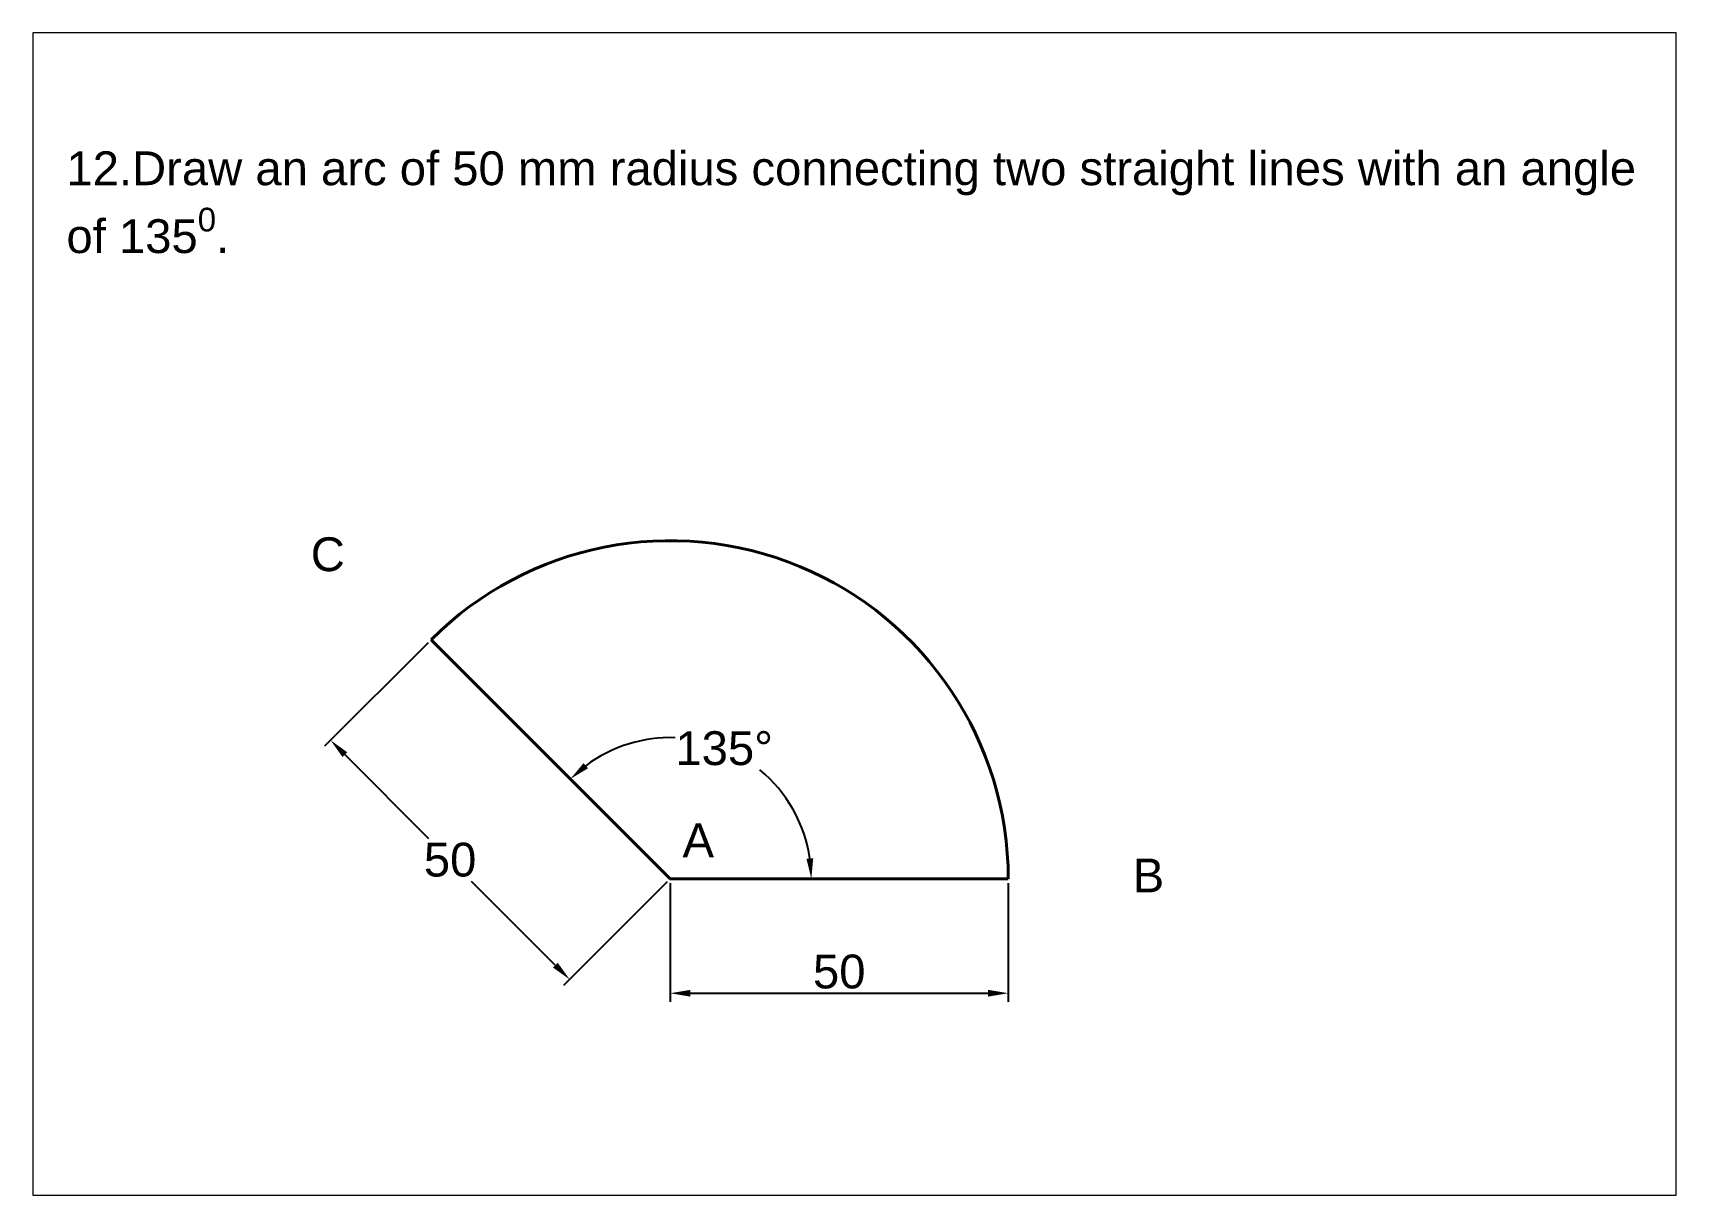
# Paper-space layout 'Layout12' of a CAD drawing. Header units: millimetres. Extents: x 30 to 267, y 21 to 189.
# The model-space entities are those that its viewports show. They can reach past a viewport. Long polylines and large blocks are cut down to what shows.
import ezdxf

# ---------------------------------------------------------------- set-up
doc = ezdxf.new("R2010")
doc.units = ezdxf.units.MM
doc.header["$PDMODE"] = 35
doc.header["$PDSIZE"] = 5
doc.styles.get("Standard").update_dxf_attribs({"font": 'arial.ttf'})
doc.dimstyles.new('ISO-25', dxfattribs={"dimtxt": 5, "dimasz": 3, "dimexe": 1.25, "dimexo": 0.625, "dimtad": 1, "dimtih": 1, "dimtoh": 1, "dimtxsty": 'Standard', "dimcen": 2.5, "dimadec": 0, "dimazin": 0, "dimtfac": 1, "dimtmove": 0, "dimatfit": 3, "dimfxl": 1, "dimarcsym": 0})

# ---------------------------------------------------------------- blocks, each defined once
blk = doc.blocks.new('*D20')
at = {"color": 0, "lineweight": -2, "transparency": 16777216}
for p, q in [((2130.08, 1254.41), (2114.77, 1239.1)), ((2117.77, 1237.86), (2130.15, 1225.48)), ((2148.89, 1206.75), (2136.51, 1219.12)), ((2165.44, 1219.06), (2150.12, 1203.74))]:
    blk.add_line(p, q, dxfattribs=at)
at = {"color": 0, "transparency": 16777216}
for points in [[(2118.13, 1238.21), (2117.42, 1237.5), (2115.65, 1239.98)], [(2149.24, 1207.1), (2148.53, 1206.39), (2151.01, 1204.62)]]:
    blk.add_solid(points, dxfattribs=at)
at = {"layer": 'Defpoints', "color": 0, "transparency": 16777216}
for p in [(2130.53, 1254.85), (2165.88, 1219.5), (2151.01, 1204.62)]:
    blk.add_point(p, dxfattribs=at)
at = {"color": 0, "lineweight": 40, "transparency": 16777216, "insert": (2133.33, 1222.3), "char_height": 5, "attachment_point": 5}
blk.add_mtext('50', dxfattribs=at)
blk = doc.blocks.new('*D21')
at = {"color": 0, "lineweight": -2, "transparency": 16777216}
for start, end in [(87.9385, 126.7575), (8.2425, 50.4926)]:
    blk.add_arc((2165.88, 1219.5), 20.87, start, end, dxfattribs=at)
at = {"color": 0, "transparency": 16777216}
for points in [[(2153.72, 1235.84), (2153.06, 1236.6), (2151.12, 1234.26)], [(2187.04, 1222.53), (2186.04, 1222.45), (2186.75, 1219.5)]]:
    blk.add_solid(points, dxfattribs=at)
at = {"layer": 'Defpoints', "color": 0, "transparency": 16777216}
for p in [(2130.53, 1254.85), (2180.64, 1234.26), (2165.88, 1219.5), (2165.88, 1219.5), (2215.88, 1219.5)]:
    blk.add_point(p, dxfattribs=at)
at = {"color": 0, "lineweight": 40, "transparency": 16777216, "insert": (2173.87, 1238.78), "char_height": 5, "attachment_point": 5}
blk.add_mtext('135°', dxfattribs=at)
blk = doc.blocks.new('*D22')
at = {"color": 0, "lineweight": -2, "transparency": 16777216}
for p, q in [((2165.88, 1218.87), (2165.88, 1201.33)), ((2215.88, 1218.87), (2215.88, 1201.33)), ((2168.88, 1202.58), (2212.88, 1202.58))]:
    blk.add_line(p, q, dxfattribs=at)
at = {"color": 0, "transparency": 16777216}
for points in [[(2168.88, 1203.08), (2168.88, 1202.08), (2165.88, 1202.58)], [(2212.88, 1203.08), (2212.88, 1202.08), (2215.88, 1202.58)]]:
    blk.add_solid(points, dxfattribs=at)
at = {"layer": 'Defpoints', "color": 0, "transparency": 16777216}
for p in [(2165.88, 1219.5), (2215.88, 1219.5), (2215.88, 1202.58)]:
    blk.add_point(p, dxfattribs=at)
at = {"color": 0, "lineweight": 40, "transparency": 16777216, "insert": (2190.88, 1205.76), "char_height": 5, "attachment_point": 5}
blk.add_mtext('50', dxfattribs=at)

msp = doc.modelspace()

# ---------------------------------------------------------------- linework, layer by layer
at = {"lineweight": 40}
for q in [(2130.527, 1254.852), (2215.882, 1219.497)]:
    msp.add_line((2165.882, 1219.497), q, dxfattribs=at)
msp.add_arc((2165.882, 1219.497), 50, 0, 135, dxfattribs=at)

# ---------------------------------------------------------------- texts
at = {"lineweight": 40, "char_height": 5, "attachment_point": 1}
for s, width, insert in [('\\A1;12.Draw an arc of 50 mm radius connecting two straight lines with an angle \\Pof 135{\\H0.7x;\\S0^ ;}.', 231.82139, (2076.584, 1327.055)), ('C', 18.27882, (2112.722, 1269.989)), ('B ', 6.10485, (2234.278, 1222.5))]:
    msp.add_mtext_dynamic_manual_height_columns(s, width=width, gutter_width=25, heights=[0], dxfattribs=dict(at, insert=insert))
at = {"lineweight": 40, "insert": (2167.703, 1227.695), "char_height": 5, "attachment_point": 1}
msp.add_mtext('A', dxfattribs=at)

# ---------------------------------------------------------------- dimensions: what is measured, and where the dimension line sits
at = {"lineweight": 40}
dim = msp.add_aligned_dim(p1=(2130.527, 1254.852), p2=(2165.882, 1219.497), distance=-21.034, dimstyle='ISO-25', dxfattribs=at)
dim.commit()
dim.dimension.update_dxf_attribs({"geometry": '*D20', "text_midpoint": (2133.331, 1222.302)})
dim = msp.add_angular_dim_2l(base=(2180.641, 1234.256), line1=((2165.882, 1219.497), (2215.882, 1219.497)), line2=((2165.882, 1219.497), (2130.527, 1254.852)), dimstyle='ISO-25', dxfattribs=at)
dim.commit()
dim.dimension.update_dxf_attribs({"geometry": '*D21', "text_midpoint": (2173.869, 1238.78)})
dim = msp.add_linear_dim(base=(2215.882, 1202.577), p1=(2165.882, 1219.497), p2=(2215.882, 1219.497), dimstyle='ISO-25', dxfattribs=at)
dim.commit()
dim.dimension.update_dxf_attribs({"geometry": '*D22', "text_midpoint": (2190.882, 1205.755)})

psp = doc.layouts.new('Layout12')

# ---------------------------------------------------------------- viewports
at = {"layer": '0'}
psp.add_viewport(center=(148.5, 105), size=(237.6, 168), view_center_point=(2193.139, 1258.652), view_height=171.84412, dxfattribs=at)

doc.saveas('drawing.dxf')
